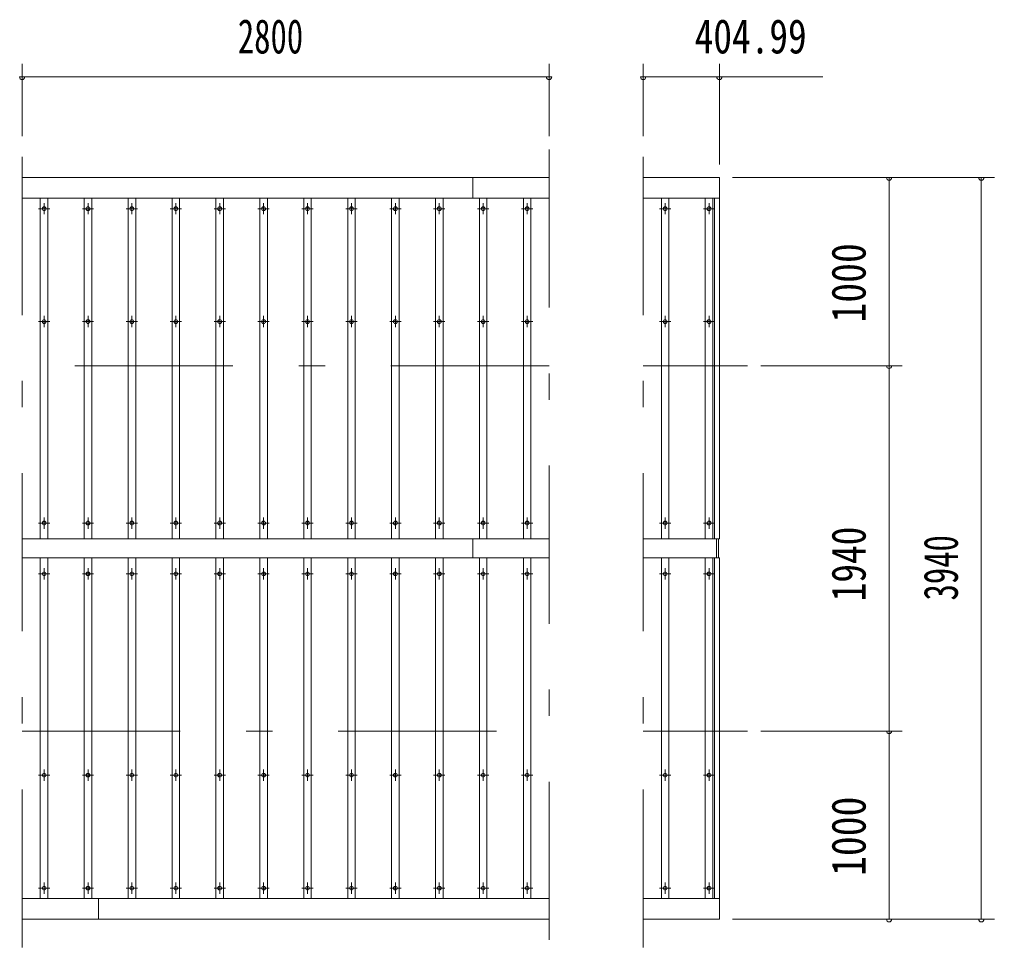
# Model space of a CAD drawing. Units: millimetres, scale not verified. Extents: x -30415 to 30412, y -14700 to 14700.
# Drawn here: x -18618 to -13437, y 8173 to 13103 of the extents above; entities that cross this region are included whole.
import ezdxf
from ezdxf.enums import TextEntityAlignment as Align

# ---------------------------------------------------------------- set-up
doc = ezdxf.new("R2010")
doc.units = ezdxf.units.MM
doc.header["$LTSCALE"] = 70
doc.linetypes.add('USER3', pattern=[24, 12, -5, 2, -5])
for name, color, linetype, lineweight in [('0-2_1-0BOLD', 7, 'Continuous', 18), ('0-3_1-2CENTER', 3, 'USER3', 18), ('0-4_1-4THIN', 4, 'Continuous', 18), ('0-5_1-5DIM', 3, 'Continuous', 18)]:
    doc.layers.add(name, color=color, linetype=linetype, lineweight=lineweight)
doc.styles.add('ＭＳ ゴシック', font='')
doc.styles.get('ＭＳ ゴシック').set_extended_font_data('MS Gothic')

msp = doc.modelspace()

# ---------------------------------------------------------------- linework, layer by layer
at = {"layer": '0-2_1-0BOLD'}
for p, q in [((-15804.06, 12262.54), (-18604.06, 12262.54)), ((-16209.06, 12152.54), (-16209.06, 12262.54)), ((-18604.06, 12152.54), (-15804.06, 12152.54)), ((-14899.07, 12152.54), (-15304.06, 12152.54)), ((-14924.06, 10343.05), (-14924.06, 12152.54)), ((-18604.06, 10343.05), (-15804.06, 10343.05)), ((-16209.06, 10242.03), (-16209.06, 10343.06)), ((-16209.06, 10343.05), (-16209.06, 10242.02)), ((-14914.07, 10242.02), (-14914.07, 10343.05)), ((-14904.07, 10242.02), (-14904.07, 10343.05)), ((-15804.06, 10242.02), (-18604.06, 10242.02)), ((-14924.06, 8432.54), (-14924.06, 10242.02)), ((-18604.06, 8432.54), (-15804.06, 8432.54)), ((-18199.06, 8322.54), (-18199.06, 8432.54)), ((-15304.06, 8432.54), (-14899.07, 8432.54)), ((-15804.06, 8322.54), (-18604.06, 8322.54))]:
    msp.add_line(p, q, dxfattribs=at)
for points in [[(-15304.06, 12262.54), (-14899.07, 12262.54), (-14899.07, 10343.05), (-15304.06, 10343.05)], [(-15304.06, 10242.02), (-14899.07, 10242.02), (-14899.07, 8322.54), (-15304.06, 8322.54)]]:
    msp.add_lwpolyline(points, dxfattribs=at)
for centre in [(-18487.39, 12097.54), (-18254.06, 12097.54), (-18020.73, 12097.54), (-17787.39, 12097.54), (-17554.06, 12097.54), (-17320.73, 12097.54), (-17087.39, 12097.54), (-16854.06, 12097.54), (-16620.73, 12097.54), (-16387.39, 12097.54), (-16154.06, 12097.54), (-15920.73, 12097.54), (-15187.39, 12097.54), (-14954.06, 12097.53), (-18487.39, 11497.54), (-18254.06, 11497.54), (-18020.73, 11497.54), (-17787.39, 11497.54), (-17554.06, 11497.54), (-17320.73, 11497.54), (-17087.39, 11497.54), (-16854.06, 11497.54), (-16620.73, 11497.54), (-16387.39, 11497.54), (-16154.06, 11497.54), (-15920.73, 11497.54), (-15187.39, 11497.54), (-14954.06, 11497.53), (-18487.39, 10427.54), (-18254.06, 10427.54), (-18020.73, 10427.54), (-17787.39, 10427.54), (-17554.06, 10427.54), (-17320.73, 10427.54), (-17087.39, 10427.54), (-16854.06, 10427.54), (-16620.73, 10427.54), (-16387.39, 10427.54), (-16154.06, 10427.54), (-15920.73, 10427.54), (-15187.39, 10427.54), (-14954.06, 10427.54), (-18487.39, 10157.54), (-18254.06, 10157.54), (-18020.73, 10157.54), (-17787.39, 10157.54), (-17554.06, 10157.54), (-17320.73, 10157.54), (-17087.39, 10157.54), (-16854.06, 10157.54), (-16620.73, 10157.54), (-16387.39, 10157.54), (-16154.06, 10157.54), (-15920.73, 10157.54), (-15187.39, 10157.54), (-14954.06, 10157.54), (-18487.39, 9087.55), (-18254.06, 9087.55), (-18020.73, 9087.55), (-17787.39, 9087.55), (-17554.06, 9087.55), (-17320.73, 9087.55), (-17087.39, 9087.55), (-16854.06, 9087.55), (-16620.73, 9087.55), (-16387.39, 9087.55), (-16154.06, 9087.55), (-15920.73, 9087.55), (-15187.39, 9087.55), (-14954.06, 9087.54), (-18487.39, 8487.55), (-18254.06, 8487.55), (-18020.73, 8487.55), (-17787.39, 8487.55), (-17554.06, 8487.55), (-17320.73, 8487.55), (-17087.39, 8487.55), (-16854.06, 8487.55), (-16620.73, 8487.55), (-16387.39, 8487.55), (-16154.06, 8487.55), (-15920.73, 8487.55), (-15187.39, 8487.55), (-14954.06, 8487.54)]:
    msp.add_circle(centre, 10, dxfattribs=at)
at = {"layer": '0-3_1-2CENTER'}
for p, q in [((-18604.06, 8172.53), (-18604.06, 12412.54)), ((-15804.06, 12412.54), (-15804.06, 8172.53)), ((-15304.06, 8172.53), (-15304.06, 12412.54)), ((-18487.39, 12127.54), (-18487.39, 12067.54)), ((-18254.06, 12067.54), (-18254.06, 12127.54)), ((-18020.73, 12127.54), (-18020.73, 12067.54)), ((-17787.39, 12067.54), (-17787.39, 12127.54)), ((-17554.06, 12127.54), (-17554.06, 12067.54)), ((-17320.73, 12067.54), (-17320.73, 12127.54)), ((-17087.39, 12127.54), (-17087.39, 12067.54)), ((-16854.06, 12067.54), (-16854.06, 12127.54)), ((-16620.73, 12127.54), (-16620.73, 12067.54)), ((-16387.39, 12067.54), (-16387.39, 12127.54)), ((-16154.06, 12127.54), (-16154.06, 12067.54)), ((-15920.73, 12127.54), (-15920.73, 12067.54)), ((-15187.39, 12067.54), (-15187.39, 12127.54)), ((-14954.06, 12127.53), (-14954.06, 12067.54)), ((-18457.4, 12097.54), (-18517.4, 12097.54)), ((-18224.06, 12097.54), (-18284.06, 12097.54)), ((-17990.73, 12097.54), (-18050.73, 12097.54)), ((-17757.4, 12097.54), (-17817.4, 12097.54)), ((-17524.06, 12097.54), (-17584.06, 12097.54)), ((-17290.73, 12097.54), (-17350.73, 12097.54)), ((-17057.4, 12097.54), (-17117.4, 12097.54)), ((-16824.06, 12097.54), (-16884.06, 12097.54)), ((-16590.73, 12097.54), (-16650.73, 12097.54)), ((-16357.4, 12097.54), (-16417.4, 12097.54)), ((-16184.06, 12097.54), (-16124.06, 12097.54)), ((-15950.73, 12097.54), (-15890.73, 12097.54)), ((-15157.4, 12097.54), (-15217.39, 12097.54)), ((-14924.06, 12097.53), (-14984.06, 12097.53)), ((-18487.39, 11467.54), (-18487.39, 11527.54)), ((-18254.06, 11527.54), (-18254.06, 11467.54)), ((-18020.73, 11467.54), (-18020.73, 11527.54)), ((-17787.39, 11527.54), (-17787.39, 11467.54)), ((-17554.06, 11467.54), (-17554.06, 11527.54)), ((-17320.73, 11527.54), (-17320.73, 11467.54)), ((-17087.39, 11467.54), (-17087.39, 11527.54)), ((-16854.06, 11527.54), (-16854.06, 11467.54)), ((-16620.73, 11467.54), (-16620.73, 11527.54)), ((-16387.39, 11527.54), (-16387.39, 11467.54)), ((-16154.06, 11467.54), (-16154.06, 11527.54)), ((-15920.73, 11527.54), (-15920.73, 11467.54)), ((-15187.39, 11527.54), (-15187.39, 11467.54)), ((-14954.06, 11467.53), (-14954.06, 11527.54)), ((-18517.4, 11497.54), (-18457.4, 11497.54)), ((-18224.06, 11497.54), (-18284.06, 11497.54)), ((-18050.73, 11497.54), (-17990.73, 11497.54)), ((-17757.4, 11497.54), (-17817.4, 11497.54)), ((-17584.06, 11497.54), (-17524.06, 11497.54)), ((-17290.73, 11497.54), (-17350.73, 11497.54)), ((-17117.4, 11497.54), (-17057.4, 11497.54)), ((-16824.06, 11497.54), (-16884.06, 11497.54)), ((-16650.73, 11497.54), (-16590.73, 11497.54)), ((-16357.4, 11497.54), (-16417.4, 11497.54)), ((-16184.06, 11497.54), (-16124.06, 11497.54)), ((-15890.73, 11497.54), (-15950.73, 11497.54)), ((-15157.4, 11497.54), (-15217.39, 11497.54)), ((-14984.06, 11497.53), (-14924.06, 11497.53)), ((-15804.06, 11262.54), (-18604.06, 11262.54)), ((-14749.06, 11262.54), (-15304.06, 11262.54)), ((-18457.4, 10427.54), (-18517.4, 10427.54)), ((-18487.39, 10397.54), (-18487.39, 10457.54)), ((-18284.06, 10427.54), (-18224.06, 10427.54)), ((-18254.06, 10457.54), (-18254.06, 10397.54)), ((-17990.73, 10427.54), (-18050.73, 10427.54)), ((-18020.73, 10457.54), (-18020.73, 10397.54)), ((-17757.4, 10427.54), (-17817.4, 10427.54)), ((-17787.39, 10397.54), (-17787.39, 10457.54)), ((-17524.06, 10427.54), (-17584.06, 10427.54)), ((-17554.06, 10397.54), (-17554.06, 10457.54)), ((-17350.73, 10427.54), (-17290.73, 10427.54)), ((-17320.73, 10457.54), (-17320.73, 10397.54)), ((-17057.4, 10427.54), (-17117.4, 10427.54)), ((-17087.39, 10457.54), (-17087.39, 10397.54)), ((-16824.06, 10427.54), (-16884.06, 10427.54)), ((-16854.06, 10397.54), (-16854.06, 10457.54)), ((-16590.73, 10427.54), (-16650.73, 10427.54)), ((-16620.73, 10397.54), (-16620.73, 10457.54)), ((-16417.4, 10427.54), (-16357.4, 10427.54)), ((-16387.39, 10457.54), (-16387.39, 10397.54)), ((-16124.06, 10427.54), (-16184.06, 10427.54)), ((-16154.06, 10457.54), (-16154.06, 10397.54)), ((-15890.73, 10427.54), (-15950.73, 10427.54)), ((-15920.73, 10397.54), (-15920.73, 10457.54)), ((-15157.4, 10427.54), (-15217.39, 10427.54)), ((-15187.39, 10397.54), (-15187.39, 10457.54)), ((-14984.06, 10427.54), (-14924.06, 10427.54)), ((-14954.06, 10457.53), (-14954.06, 10397.53)), ((-18457.4, 10157.54), (-18517.4, 10157.54)), ((-18487.39, 10127.55), (-18487.39, 10187.55)), ((-18224.06, 10157.54), (-18284.06, 10157.54)), ((-18254.06, 10187.55), (-18254.06, 10127.55)), ((-17990.73, 10157.54), (-18050.73, 10157.54)), ((-18020.73, 10187.55), (-18020.73, 10127.55)), ((-17817.4, 10157.54), (-17757.4, 10157.54)), ((-17787.39, 10127.55), (-17787.39, 10187.55)), ((-17524.06, 10157.54), (-17584.06, 10157.54)), ((-17554.06, 10127.55), (-17554.06, 10187.55)), ((-17290.73, 10157.54), (-17350.73, 10157.54)), ((-17320.73, 10187.55), (-17320.73, 10127.55)), ((-17057.4, 10157.54), (-17117.4, 10157.54)), ((-17087.39, 10187.55), (-17087.39, 10127.55)), ((-16884.06, 10157.54), (-16824.06, 10157.54)), ((-16854.06, 10127.55), (-16854.06, 10187.55)), ((-16590.73, 10157.54), (-16650.73, 10157.54)), ((-16620.73, 10127.55), (-16620.73, 10187.55)), ((-16357.4, 10157.54), (-16417.4, 10157.54)), ((-16387.39, 10187.55), (-16387.39, 10127.55)), ((-16124.06, 10157.54), (-16184.06, 10157.54)), ((-16154.06, 10187.55), (-16154.06, 10127.55)), ((-15950.73, 10157.54), (-15890.73, 10157.54)), ((-15920.73, 10127.55), (-15920.73, 10187.55)), ((-15157.4, 10157.54), (-15217.39, 10157.54)), ((-15187.39, 10127.55), (-15187.39, 10187.55)), ((-14924.06, 10157.54), (-14984.06, 10157.54)), ((-14954.06, 10187.54), (-14954.06, 10127.54)), ((-18604.06, 9322.54), (-15804.06, 9322.54)), ((-15304.06, 9322.54), (-14749.06, 9322.54)), ((-18457.4, 9087.55), (-18517.4, 9087.55)), ((-18487.39, 9057.54), (-18487.39, 9117.55)), ((-18224.06, 9087.55), (-18284.06, 9087.55)), ((-18254.06, 9117.55), (-18254.06, 9057.54)), ((-17990.73, 9087.55), (-18050.73, 9087.55)), ((-18020.73, 9057.54), (-18020.73, 9117.55)), ((-17757.4, 9087.55), (-17817.4, 9087.55)), ((-17787.39, 9117.55), (-17787.39, 9057.54)), ((-17524.06, 9087.55), (-17584.06, 9087.55)), ((-17554.06, 9057.54), (-17554.06, 9117.55)), ((-17290.73, 9087.55), (-17350.73, 9087.55)), ((-17320.73, 9117.55), (-17320.73, 9057.54)), ((-17057.4, 9087.55), (-17117.4, 9087.55)), ((-17087.39, 9057.54), (-17087.39, 9117.55)), ((-16824.06, 9087.55), (-16884.06, 9087.55)), ((-16854.06, 9117.55), (-16854.06, 9057.54)), ((-16590.73, 9087.55), (-16650.73, 9087.55)), ((-16620.73, 9057.54), (-16620.73, 9117.55)), ((-16357.4, 9087.55), (-16417.4, 9087.55)), ((-16387.39, 9117.55), (-16387.39, 9057.54)), ((-16124.06, 9087.55), (-16184.06, 9087.55)), ((-16154.06, 9057.54), (-16154.06, 9117.55)), ((-15890.73, 9087.55), (-15950.73, 9087.55)), ((-15920.73, 9117.55), (-15920.73, 9057.54)), ((-15157.4, 9087.55), (-15217.39, 9087.55)), ((-15187.39, 9057.54), (-15187.39, 9117.55)), ((-14924.06, 9087.54), (-14984.06, 9087.54)), ((-14954.06, 9117.54), (-14954.06, 9057.54)), ((-18487.39, 8517.55), (-18487.39, 8457.55)), ((-18254.06, 8517.55), (-18254.06, 8457.55)), ((-18020.73, 8517.55), (-18020.73, 8457.55)), ((-17787.39, 8517.55), (-17787.39, 8457.55)), ((-17554.06, 8517.55), (-17554.06, 8457.55)), ((-17320.73, 8517.55), (-17320.73, 8457.55)), ((-17087.39, 8517.55), (-17087.39, 8457.55)), ((-16854.06, 8517.55), (-16854.06, 8457.55)), ((-16620.73, 8517.55), (-16620.73, 8457.55)), ((-16387.39, 8517.55), (-16387.39, 8457.55)), ((-16154.06, 8517.55), (-16154.06, 8457.55)), ((-15920.73, 8517.55), (-15920.73, 8457.55)), ((-15187.39, 8517.55), (-15187.39, 8457.55)), ((-14954.06, 8517.54), (-14954.06, 8457.54)), ((-18457.4, 8487.55), (-18517.4, 8487.55)), ((-18224.06, 8487.55), (-18284.06, 8487.55)), ((-17990.73, 8487.55), (-18050.73, 8487.55)), ((-17757.4, 8487.55), (-17817.4, 8487.55)), ((-17524.06, 8487.55), (-17584.06, 8487.55)), ((-17290.73, 8487.55), (-17350.73, 8487.55)), ((-17057.4, 8487.55), (-17117.4, 8487.55)), ((-16824.06, 8487.55), (-16884.06, 8487.55)), ((-16590.73, 8487.55), (-16650.73, 8487.55)), ((-16357.4, 8487.55), (-16417.4, 8487.55)), ((-16124.06, 8487.55), (-16184.06, 8487.55)), ((-15890.73, 8487.55), (-15950.73, 8487.55)), ((-15217.39, 8487.55), (-15157.4, 8487.55)), ((-14984.06, 8487.54), (-14924.06, 8487.54))]:
    msp.add_line(p, q, dxfattribs=at)
at = {"layer": '0-4_1-4THIN'}
for p, q in [((-18507.4, 12152.54), (-18507.4, 10343.05)), ((-18467.4, 10343.05), (-18467.4, 12152.54)), ((-18274.07, 12152.54), (-18274.07, 10343.05)), ((-18234.06, 10343.05), (-18234.06, 12152.54)), ((-18040.73, 12152.54), (-18040.73, 10343.05)), ((-18000.73, 10343.05), (-18000.73, 12152.54)), ((-17807.4, 12152.54), (-17807.4, 10343.05)), ((-17767.4, 10343.05), (-17767.4, 12152.54)), ((-17574.07, 12152.54), (-17574.07, 10343.05)), ((-17534.06, 10343.05), (-17534.06, 12152.54)), ((-17340.73, 12152.54), (-17340.73, 10343.05)), ((-17300.73, 10343.05), (-17300.73, 12152.54)), ((-17107.4, 12152.54), (-17107.4, 10343.05)), ((-17067.4, 10343.05), (-17067.4, 12152.54)), ((-16874.07, 12152.54), (-16874.07, 10343.05)), ((-16834.06, 10343.05), (-16834.06, 12152.54)), ((-16640.73, 12152.54), (-16640.73, 10343.05)), ((-16600.73, 10343.05), (-16600.73, 12152.54)), ((-16407.4, 12152.54), (-16407.4, 10343.05)), ((-16367.4, 10343.05), (-16367.4, 12152.54)), ((-16174.07, 12152.54), (-16174.07, 10343.05)), ((-16134.06, 10343.05), (-16134.06, 12152.54)), ((-15940.73, 12152.54), (-15940.73, 10343.05)), ((-15900.73, 10343.05), (-15900.73, 12152.54)), ((-15207.4, 12152.54), (-15207.4, 10343.05)), ((-15167.4, 10343.05), (-15167.4, 12152.54)), ((-14974.07, 12152.53), (-14974.07, 10343.04)), ((-14934.06, 10343.04), (-14934.06, 12152.53)), ((-18507.4, 8432.55), (-18507.4, 10242.04)), ((-18467.4, 10242.04), (-18467.4, 8432.55)), ((-18274.07, 8432.55), (-18274.07, 10242.04)), ((-18234.06, 10242.04), (-18234.06, 8432.55)), ((-18040.73, 8432.55), (-18040.73, 10242.04)), ((-18000.73, 10242.04), (-18000.73, 8432.55)), ((-17807.4, 8432.55), (-17807.4, 10242.04)), ((-17767.4, 10242.04), (-17767.4, 8432.55)), ((-17574.07, 8432.55), (-17574.07, 10242.04)), ((-17534.06, 10242.04), (-17534.06, 8432.55)), ((-17340.73, 8432.55), (-17340.73, 10242.04)), ((-17300.73, 10242.04), (-17300.73, 8432.55)), ((-17107.4, 8432.55), (-17107.4, 10242.04)), ((-17067.4, 10242.04), (-17067.4, 8432.55)), ((-16874.07, 8432.55), (-16874.07, 10242.04)), ((-16834.06, 10242.04), (-16834.06, 8432.55)), ((-16640.73, 8432.55), (-16640.73, 10242.04)), ((-16600.73, 10242.04), (-16600.73, 8432.55)), ((-16407.4, 8432.55), (-16407.4, 10242.04)), ((-16367.4, 10242.04), (-16367.4, 8432.55)), ((-16174.07, 8432.55), (-16174.07, 10242.04)), ((-16134.06, 10242.04), (-16134.06, 8432.55)), ((-15940.73, 8432.55), (-15940.73, 10242.04)), ((-15900.73, 10242.04), (-15900.73, 8432.55)), ((-15207.4, 8432.55), (-15207.4, 10242.04)), ((-15167.4, 10242.04), (-15167.4, 8432.55)), ((-14974.07, 8432.54), (-14974.07, 10242.04)), ((-14934.06, 10242.04), (-14934.06, 8432.54))]:
    msp.add_line(p, q, dxfattribs=at)
at = {"layer": '0-5_1-5DIM'}
for p, q in [((-18604.06, 12482.54), (-18604.06, 12867.54)), ((-15804.06, 12482.54), (-15804.06, 12867.54)), ((-15304.06, 12482.54), (-15304.06, 12867.54)), ((-14899.07, 12867.54), (-14899.07, 12332.54)), ((-18590.06, 12797.54), (-18618.06, 12797.54)), ((-18604.06, 12797.54), (-15804.06, 12797.54)), ((-15790.06, 12797.54), (-15818.06, 12797.54)), ((-15290.06, 12797.54), (-15318.06, 12797.54)), ((-15304.06, 12797.54), (-14899.07, 12797.54)), ((-14885.07, 12797.54), (-14913.07, 12797.54)), ((-14349.56, 12797.54), (-14899.06, 12797.54)), ((-14829.07, 12262.54), (-13437.06, 12262.54)), ((-13983.06, 12262.54), (-14011.06, 12262.54)), ((-13997.06, 11262.54), (-13997.06, 12262.54)), ((-13493.06, 12262.54), (-13521.06, 12262.54)), ((-13507.06, 12262.54), (-13507.06, 8322.54)), ((-14679.06, 11262.54), (-13927.06, 11262.54)), ((-13983.06, 11262.54), (-14011.06, 11262.54)), ((-13997.06, 9322.54), (-13997.06, 11262.54)), ((-14679.06, 9322.54), (-13927.06, 9322.54)), ((-13983.06, 9322.54), (-14011.06, 9322.54)), ((-13997.06, 8322.54), (-13997.06, 9322.54)), ((-14829.07, 8322.54), (-13437.06, 8322.54)), ((-13983.06, 8322.54), (-14011.06, 8322.54)), ((-13493.06, 8322.54), (-13521.06, 8322.54))]:
    msp.add_line(p, q, dxfattribs=at)
for centre in [(-18604.06, 12797.54), (-15804.06, 12797.54), (-15304.06, 12797.54), (-14899.07, 12797.54), (-13997.06, 12262.54), (-13507.06, 12262.54), (-13997.06, 11262.54), (-13997.06, 9322.54), (-13997.06, 8322.54), (-13507.06, 8322.54)]:
    msp.add_arc(centre, 14, 180, 0, dxfattribs=at)

# ---------------------------------------------------------------- texts
at = {"layer": '0-5_1-5DIM', "color": 7, "style": 'ＭＳ ゴシック'}
for s, width, p in [('2800', 0.7, (-17457.84, 12867.54)), ('404.99', 0.8, (-15030.38, 12867.54))]:
    msp.add_text(s, height=182.3, dxfattribs=dict(at, width=width)).set_placement(p, align=Align.BOTTOM_LEFT)
for s, width, p in [('1000', 0.85, (-14067.06, 11492.61)), ('1940', 0.8, (-14067.06, 10011.48)), ('3940', 0.7, (-13577.06, 10016.02)), ('1000', 0.85, (-14067.06, 8552.61))]:
    msp.add_text(s, height=182.3, rotation=90, dxfattribs=dict(at, width=width)).set_placement(p, align=Align.BOTTOM_LEFT)

doc.saveas('drawing.dxf')
